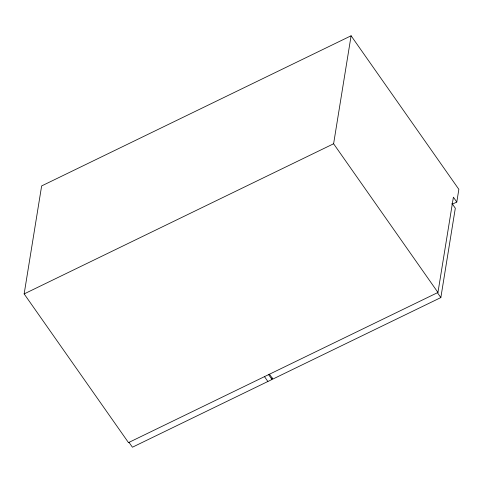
<?xml version="1.0" encoding="UTF-8"?>
<svg xmlns="http://www.w3.org/2000/svg" width="483" height="483" viewBox="0 0 483 483"><rect width="100%" height="100%" fill="white"/><g stroke="black" fill="none" stroke-linecap="round" stroke-linejoin="round"><path stroke-width="0.72" d="M456.791 202.045L453.386 197.185L437.954 292.469L128.496 442.609L24.15 293.912L41.641 185.931L351.099 35.784L458.85 189.342L456.791 202.045L452.04 204.345M129.009 442.356L132.42 447.216L272.02 379.481L272.261 377.996M437.954 292.469L333.608 143.771L351.099 35.784M269.472 374.21L272.877 379.064L440.846 297.57L455.318 208.221L451.907 203.367M24.15 293.912L333.608 143.771M437.435 292.716L440.846 297.57M268.608 374.627L272.02 379.481M264.485 376.631L267.89 381.485"/></g></svg>
